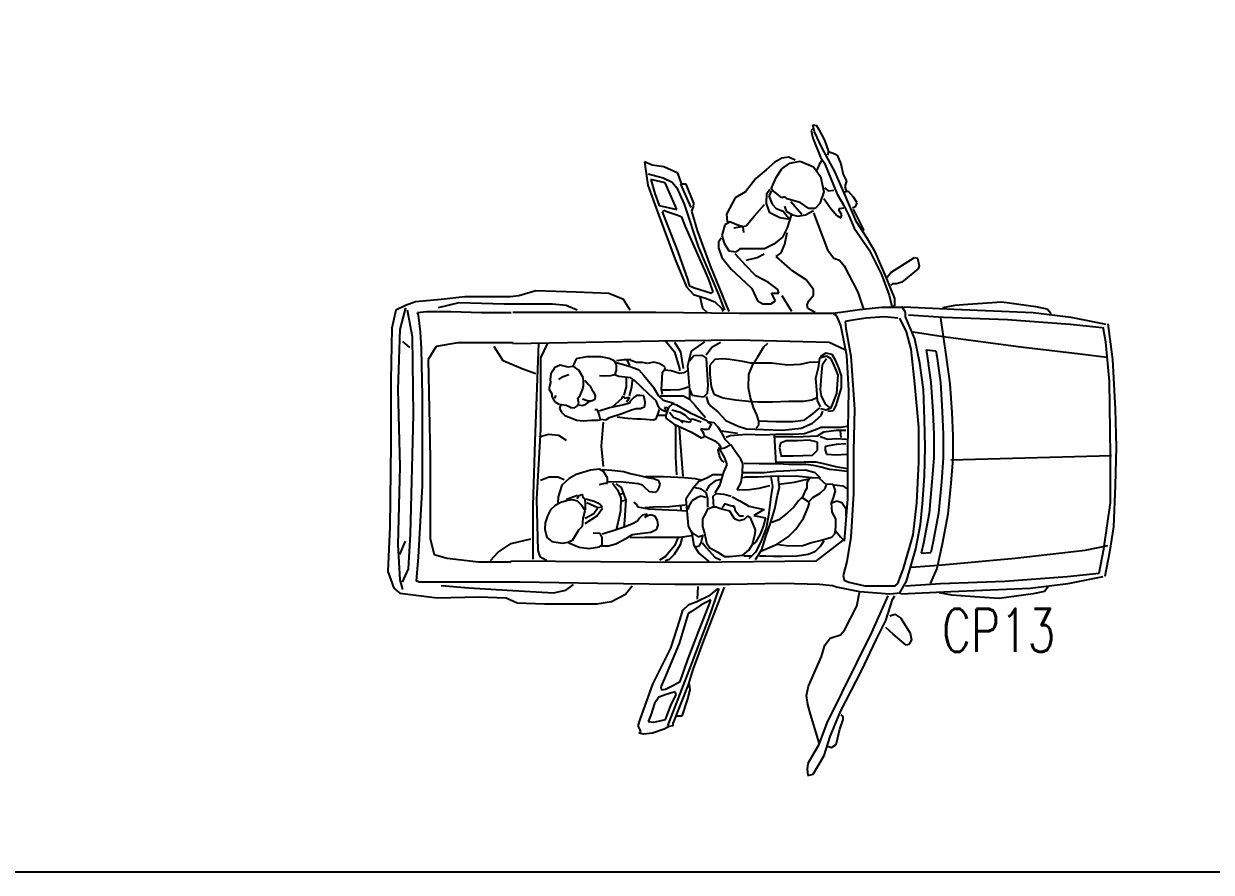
# Model space of a CAD drawing. Extents: x 2 to 154, y 3 to 64.
# Drawn here: x 19.79 to 30.13, y 2.8 to 10.19 of the extents above; entities that cross this region are included whole.
import ezdxf
from ezdxf.enums import TextEntityAlignment as Align

# ---------------------------------------------------------------- set-up
doc = ezdxf.new("R2010")
doc.units = 0
doc.header["$LTSCALE"] = 1000
doc.header["$MEASUREMENT"] = 0
doc.layers.get('0').update_dxf_attribs({"linetype": 'CONTINUOUS'})
doc.styles.add('L', font='ROMANS.SHX', dxfattribs={"height": 250})

# ---------------------------------------------------------------- blocks, each defined once
blk = doc.blocks.new('CP13')
at = {"color": 0, "linetype": 'ByBlock'}
for p, q in [((3.829, 20.64), (3.748, 20.564)), ((3.748, 20.564), (3.808, 20.291)), ((3.87, 20.516), (3.808, 20.764)), ((3.808, 20.764), (3.93, 20.739)), ((4.135, 19.94), (3.87, 20.516)), ((3.93, 20.739), (4.013, 20.59)), ((4.013, 20.59), (4.218, 20.215)), ((3.808, 20.291), (4.075, 19.616)), ((4.218, 20.215), (4.361, 19.816)), ((4.586, 19.116), (4.135, 19.94)), ((4.361, 19.816), (4.319, 19.69)), ((4.361, 19.816), (4.586, 19.74)), ((4.586, 19.74), (4.667, 19.69)), ((4.667, 19.69), (4.789, 19.391)), ((-1.84, 19.345), (-2.112, 19.458)), ((-2.112, 19.458), (-2.003, 18.631)), ((-1.437, 19.279), (-1.84, 19.345)), ((-0.943, 19.056), (-1.437, 19.279)), ((2.466, 19.448), (2.159, 19.178)), ((2.716, 19.584), (2.466, 19.448)), ((2.966, 19.618), (2.716, 19.584)), ((2.716, 19.212), (2.994, 19.414)), ((3.188, 19.517), (2.966, 19.618)), ((2.994, 19.414), (3.355, 19.483)), ((3.355, 19.483), (3.827, 19.279)), ((3.827, 19.279), (4.077, 18.939)), ((4.034, 19.366), (3.951, 19.166)), ((4.115, 19.49), (4.034, 19.366)), ((4.075, 19.616), (4.218, 19.416)), ((4.218, 19.416), (4.667, 18.317)), ((4.789, 19.391), (4.872, 19.017)), ((-1.984, 19.033), (-1.454, 18.9)), ((-1.383, 18.721), (-1.894, 18.833)), ((-1.894, 18.833), (-1.748, 18.342)), ((-1.454, 18.9), (-1.144, 18.744)), ((-0.815, 18.698), (-0.943, 19.056)), ((1.798, 18.872), (1.437, 18.397)), ((2.159, 19.178), (1.798, 18.872)), ((2.355, 18.532), (2.522, 18.907)), ((2.522, 18.907), (2.716, 19.212)), ((4.077, 18.939), (4.188, 18.397)), ((4.893, 18.392), (4.586, 19.116)), ((4.872, 19.017), (4.994, 18.792)), ((-2.003, 18.631), (-1.655, 17.694)), ((-1.035, 17.917), (-1.383, 18.721)), ((-1.144, 18.744), (-0.981, 18.542)), ((-0.981, 18.542), (-0.725, 17.963)), ((-0.652, 18.677), (-0.853, 18.677)), ((-0.853, 18.677), (-0.486, 17.851)), ((-0.377, 18.007), (-0.652, 18.677)), ((1.437, 18.397), (1.076, 18.193)), ((2.193, 18.342), (2.295, 18.491)), ((2.357, 18.441), (2.253, 18.266)), ((2.409, 18.431), (2.327, 18.532)), ((2.716, 18.193), (2.409, 18.431)), ((4.188, 18.397), (4.049, 17.991)), ((4.218, 18.542), (4.34, 18.441)), ((4.34, 18.441), (4.545, 18.466)), ((5.056, 18.418), (4.893, 18.392)), ((5.342, 17.343), (4.893, 18.392)), ((4.994, 18.792), (4.934, 18.592)), ((4.934, 18.592), (4.974, 18.441)), ((5.241, 18.218), (5.056, 18.418)), ((-1.748, 18.342), (-1.601, 17.917)), ((-0.396, 17.874), (-0.377, 18.007)), ((1.076, 18.193), (0.772, 17.616)), ((2.172, 17.993), (2.193, 18.342)), ((2.295, 17.667), (2.172, 17.993)), ((2.253, 18.266), (2.375, 17.968)), ((2.375, 17.968), (2.52, 17.816)), ((2.827, 18.227), (2.716, 18.193)), ((2.909, 18.16), (2.827, 18.227)), ((3.105, 18.092), (2.909, 18.16)), ((3.032, 18.066), (3.419, 17.616)), ((3.355, 18.023), (3.105, 18.092)), ((3.66, 17.821), (3.355, 18.023)), ((4.049, 17.991), (3.883, 17.821)), ((4.197, 18.167), (4.442, 17.816)), ((4.667, 18.317), (4.893, 17.917)), ((5.363, 18.018), (5.241, 18.218)), ((5.322, 17.892), (5.363, 18.018)), ((-1.655, 17.694), (-1.035, 16.021)), ((-1.601, 17.917), (-0.981, 17.784)), ((-1.437, 17.74), (-1.492, 17.694)), ((-1.492, 17.694), (-0.943, 16.289)), ((-1.326, 17.694), (-1.437, 17.74)), ((-0.981, 17.584), (-1.326, 17.694)), ((-0.981, 17.784), (-1.035, 17.917)), ((-0.798, 17.515), (-0.981, 17.584)), ((-0.725, 17.963), (-0.212, 16.445)), ((-0.45, 17.717), (-0.396, 17.874)), ((-0.249, 17.047), (-0.45, 17.717)), ((0.772, 17.616), (0.798, 17.345)), ((1.465, 17.21), (1.744, 17.55)), ((1.744, 17.55), (2.105, 17.956)), ((2.642, 17.492), (2.295, 17.667)), ((2.52, 17.816), (2.765, 17.717)), ((2.765, 17.717), (2.99, 17.442)), ((2.806, 17.892), (2.868, 17.717)), ((2.868, 17.717), (3.092, 17.593)), ((3.049, 17.582), (2.909, 17.141)), ((3.092, 17.593), (3.276, 17.543)), ((3.276, 17.543), (3.543, 17.593)), ((3.543, 17.593), (3.829, 17.743)), ((3.883, 17.821), (3.66, 17.821)), ((3.829, 17.667), (4.319, 16.367)), ((4.442, 17.816), (4.647, 17.568)), ((4.647, 17.568), (4.789, 17.492)), ((4.729, 17.816), (4.893, 17.841)), ((4.729, 17.743), (4.729, 17.816)), ((4.831, 17.593), (4.729, 17.743)), ((4.789, 17.492), (4.831, 17.593)), ((4.893, 17.917), (5.077, 17.568)), ((5.077, 17.568), (5.261, 17.118)), ((5.199, 17.841), (5.322, 17.892)), ((5.609, 17.042), (5.241, 17.793)), ((-0.668, 17.182), (-0.798, 17.515)), ((-0.358, 16.468), (-0.668, 17.182)), ((0.715, 17.244), (0.604, 16.87)), ((0.883, 17.345), (0.715, 17.244)), ((1.133, 17.244), (0.883, 17.345)), ((1.022, 17.141), (1.465, 17.21)), ((1.355, 17.176), (1.133, 17.244)), ((1.383, 16.971), (1.355, 17.176)), ((2.928, 17.442), (2.642, 17.492)), ((2.909, 17.141), (2.744, 16.801)), ((5.731, 16.744), (5.342, 17.343)), ((0.208, 15.798), (-0.249, 17.047)), ((0.576, 16.769), (0.493, 16.634)), ((0.604, 16.87), (0.687, 16.599)), ((2.744, 16.801), (2.437, 16.565)), ((2.827, 16.565), (2.909, 16.971)), ((5.261, 17.118), (5.793, 16.367)), ((5.997, 16.294), (5.731, 16.744)), ((0.134, 15.353), (-0.358, 16.468)), ((-0.212, 16.445), (0.482, 14.795)), ((0.493, 16.634), (0.493, 16.429)), ((0.493, 16.429), (0.604, 16.09)), ((0.687, 16.599), (0.854, 16.328)), ((0.854, 16.328), (1.104, 16.294)), ((1.244, 16.395), (1.104, 16.294)), ((1.744, 16.395), (1.244, 16.395)), ((2.105, 16.395), (1.744, 16.395)), ((2.437, 16.565), (2.105, 16.395)), ((2.688, 16.26), (2.827, 16.565)), ((4.319, 16.367), (4.545, 16.069)), ((5.793, 16.367), (6.222, 15.495)), ((6.386, 15.394), (5.997, 16.294)), ((-1.035, 16.021), (-0.633, 15.061)), ((-0.943, 16.289), (-0.597, 15.33)), ((0.604, 16.09), (0.937, 15.683)), ((1.437, 15.819), (1.076, 16.225)), ((1.456, 15.993), (1.845, 16.094)), ((1.845, 16.094), (2.09, 16.218)), ((2.522, 16.124), (2.688, 16.26)), ((3.105, 15.614), (2.522, 16.124)), ((4.545, 16.069), (4.75, 15.993)), ((4.75, 15.993), (4.914, 15.793)), ((6.549, 15.568), (7.388, 16.094)), ((7.388, 16.094), (7.491, 16.069)), ((7.491, 16.069), (7.551, 15.793)), ((0.866, 14.191), (0.208, 15.798)), ((0.937, 15.683), (1.437, 15.208)), ((1.798, 15.444), (1.437, 15.819)), ((3.577, 15.309), (3.105, 15.614)), ((4.914, 15.793), (5.384, 14.871)), ((6.222, 15.495), (6.489, 14.77)), ((6.427, 15.394), (6.549, 15.568)), ((7.512, 15.695), (6.938, 15.22)), ((7.551, 15.793), (7.512, 15.695)), ((-0.633, 15.061), (-0.396, 14.795)), ((-0.597, 15.33), (-0.541, 15.107)), ((-0.541, 15.107), (-0.396, 15.04)), ((-0.396, 15.04), (0.245, 14.838)), ((0.3, 14.882), (0.134, 15.353)), ((1.437, 15.208), (1.659, 15.004)), ((2.244, 15.208), (1.798, 15.444)), ((2.577, 14.969), (2.244, 15.208)), ((3.827, 14.969), (3.577, 15.309)), ((6.692, 14.646), (6.386, 15.394)), ((6.611, 15.169), (6.549, 15.118)), ((6.754, 15.169), (6.611, 15.169)), ((6.938, 15.22), (6.754, 15.169)), ((-8.438, 14.702), (-9.271, 14.617)), ((-6.844, 14.702), (-8.438, 14.702)), ((-6.532, 14.745), (-6.844, 14.702)), ((-5.942, 14.913), (-6.532, 14.745)), ((-4.52, 14.872), (-5.942, 14.913)), ((-3.375, 14.83), (-4.52, 14.872)), ((-2.856, 14.617), (-3.375, 14.83)), ((-0.396, 14.795), (0.025, 14.659)), ((-0.067, 14.303), (-0.157, 14.705)), ((0.025, 14.659), (0.354, 14.526)), ((0.245, 14.838), (0.3, 14.882)), ((0.482, 14.795), (0.702, 14.237)), ((1.659, 15.004), (1.855, 14.563)), ((2.494, 14.563), (2.355, 14.834)), ((2.355, 14.834), (2.605, 14.834)), ((2.605, 14.834), (2.577, 14.969)), ((3.071, 14.196), (2.723, 14.744)), ((3.66, 14.563), (3.827, 14.767)), ((3.827, 14.767), (3.827, 14.969)), ((5.384, 14.871), (5.589, 14.271)), ((6.489, 14.77), (6.591, 14.37)), ((6.692, 14.395), (6.692, 14.646)), ((-10.866, 14.236), (-11.005, 13.602)), ((-10.518, 14.406), (-10.866, 14.236)), ((-10.518, 14.321), (-10.726, 13.558)), ((-10.172, 14.532), (-10.518, 14.406)), ((-10.275, 13.306), (-10.45, 14.236)), ((-9.271, 14.617), (-10.172, 14.532)), ((-8.647, 14.491), (-9.375, 14.321)), ((-7.051, 14.449), (-8.647, 14.491)), ((-5.353, 14.449), (-7.051, 14.449)), ((-4.866, 14.406), (-5.353, 14.449)), ((-4.486, 14.236), (-4.866, 14.406)), ((-2.614, 14.236), (-2.856, 14.617)), ((0.099, 14.147), (-0.067, 14.303)), ((0.354, 14.526), (0.61, 14.303)), ((0.61, 14.303), (0.646, 14.191)), ((1.855, 14.563), (2.048, 14.462)), ((2.048, 14.462), (2.327, 14.462)), ((2.327, 14.462), (2.494, 14.563)), ((3.605, 14.427), (3.66, 14.563)), ((3.633, 14.292), (3.605, 14.427)), ((3.883, 14.157), (3.633, 14.292)), ((5.448, 14.247), (4.794, 14.162)), ((6.239, 14.33), (5.448, 14.247)), ((6.965, 14.33), (6.239, 14.33)), ((6.591, 14.37), (6.692, 14.395)), ((7.067, 14.165), (6.933, 14.369)), ((7.002, 14.359), (8.763, 14.276)), ((8.797, 14.4), (8.365, 14.317)), ((8.763, 14.276), (11.557, 14.154)), ((9.263, 14.439), (8.797, 14.4)), ((10.459, 14.522), (9.263, 14.439)), ((11.657, 14.359), (10.459, 14.522)), ((12.055, 14.276), (11.657, 14.359)), ((12.189, 14.115), (12.055, 14.276)), ((-10.102, 14.151), (-9.79, 14.194)), ((-10.068, 14.068), (-10.102, 14.151)), ((-9.999, 13.473), (-10.068, 14.068)), ((-9.79, 14.194), (-8.923, 14.194)), ((-8.923, 14.194), (-7.848, 14.151)), ((-7.848, 14.151), (-6.808, 14.151)), ((-5.227, 14.162), (-6.743, 14.162)), ((-1.715, 14.162), (-5.227, 14.162)), ((1.212, 14.121), (-1.715, 14.162)), ((4.483, 14.121), (1.212, 14.121)), ((4.794, 14.162), (4.483, 14.121)), ((4.656, 14.036), (4.519, 14.121)), ((4.794, 13.701), (4.656, 14.036)), ((5.138, 13.88), (4.938, 13.841)), ((4.938, 13.841), (4.97, 13.597)), ((5.67, 13.962), (5.138, 13.88)), ((6.333, 14.004), (5.67, 13.962)), ((6.8, 13.962), (6.333, 14.004)), ((7.099, 13.476), (6.865, 13.962)), ((7.067, 14.004), (7.067, 14.165)), ((7.397, 13.232), (7.067, 14.004)), ((7.169, 14.074), (8.399, 13.994)), ((8.296, 13.962), (8.396, 13.313)), ((8.399, 13.994), (10.66, 13.911)), ((10.66, 13.911), (12.854, 13.75)), ((11.557, 14.154), (12.886, 13.994)), ((12.886, 13.994), (14.118, 13.75)), ((-11.005, 13.602), (-11.038, 11.781)), ((-10.726, 13.558), (-10.796, 11.442)), ((-9.963, 12.881), (-9.999, 13.473)), ((5, 12.649), (4.794, 13.701)), ((4.97, 13.597), (5.138, 12.622)), ((7.266, 12.865), (7.099, 13.476)), ((7.332, 13.476), (8.396, 13.313)), ((12.854, 13.75), (13.984, 13.629)), ((14.115, 13.108), (14.015, 13.636)), ((14.181, 13.758), (14.348, 12.5)), ((-10.623, 13.136), (-10.38, 12.925)), ((-10.241, 10.553), (-10.275, 13.306)), ((-9.444, 12.966), (-9.721, 12.5)), ((-8.681, 13.092), (-9.444, 12.966)), ((-6.739, 13.092), (-8.681, 13.092)), ((-7.329, 12.84), (-7.399, 12.966)), ((-6.743, 13.069), (-1.612, 13.154)), ((-5.842, 13.081), (-5.968, 9.63)), ((-5.543, 13.051), (-5.769, 12.562)), ((-1.612, 13.154), (1.142, 13.196)), ((-1.371, 13.154), (-1.061, 12.776)), ((-1.061, 13.111), (-0.854, 12.776)), ((-0.002, 13.124), (-0.476, 12.792)), ((0.56, 13.102), (0.251, 12.925)), ((1.142, 13.196), (4.38, 13.111)), ((2.084, 12.948), (2.229, 13.081)), ((4.38, 13.111), (4.931, 12.858)), ((7.565, 12.378), (7.397, 13.232)), ((8.396, 13.313), (8.495, 12.583)), ((8.396, 13.313), (11.122, 12.948)), ((14.248, 11.729), (14.115, 13.108)), ((-9.929, 11.23), (-9.963, 12.881)), ((-7.087, 12.459), (-7.329, 12.84)), ((-5.769, 12.562), (-5.769, 10.057)), ((-4.159, 12.596), (-4.517, 12.525)), ((-3.832, 12.596), (-4.159, 12.596)), ((-3.654, 12.596), (-3.832, 12.596)), ((-3.357, 12.544), (-3.654, 12.596)), ((-3.18, 12.452), (-3.357, 12.544)), ((-1.061, 12.776), (-0.888, 12.186)), ((-0.854, 12.776), (-0.751, 12.186)), ((-0.476, 12.792), (-0.602, 12.282)), ((-0.529, 12.459), (-0.439, 12.571)), ((-0.439, 12.571), (-0.384, 12.638)), ((-0.384, 12.638), (-0.095, 12.658)), ((-0.095, 12.658), (0.052, 12.548)), ((0.251, 12.925), (0.052, 12.658)), ((0.052, 12.548), (0.069, 12.326)), ((1.703, 12.349), (1.866, 12.592)), ((1.866, 12.592), (2.084, 12.948)), ((4.045, 12.548), (3.991, 12.215)), ((4.299, 12.615), (4.045, 12.548)), ((4.263, 12.725), (4.064, 12.592)), ((4.481, 12.681), (4.263, 12.725)), ((4.446, 12.525), (4.299, 12.615)), ((4.609, 12.482), (4.481, 12.681)), ((5.07, 11.43), (5, 12.649)), ((5.138, 12.622), (5.271, 10.755)), ((7.397, 11.648), (7.266, 12.865)), ((7.799, 12.848), (7.83, 12.624)), ((7.799, 12.848), (8.138, 12.805)), ((7.83, 12.624), (7.963, 11.69)), ((8.138, 12.805), (8.163, 12.624)), ((8.163, 12.624), (8.296, 11.69)), ((8.495, 12.583), (8.629, 11.648)), ((11.122, 12.948), (13.216, 12.704)), ((13.216, 12.704), (14.149, 12.583)), ((-9.721, 12.5), (-9.651, 9.029)), ((-6.393, 12.163), (-7.087, 12.459)), ((-5.942, 11.993), (-6.393, 12.163)), ((-5.319, 12.144), (-5.408, 11.997)), ((-5.289, 12.215), (-5.319, 12.144)), ((-5.081, 12.307), (-5.289, 12.215)), ((-4.799, 12.234), (-5.081, 12.307)), ((-4.62, 12.252), (-4.799, 12.234)), ((-4.605, 12.344), (-4.635, 12.27)), ((-4.547, 12.215), (-4.62, 12.252)), ((-4.517, 12.525), (-4.605, 12.344)), ((-4.426, 12.126), (-4.547, 12.215)), ((-4.278, 11.871), (-4.426, 12.126)), ((-3.105, 12.326), (-3.18, 12.452)), ((-3.15, 11.979), (-3.105, 12.126)), ((-2.838, 12.489), (-3.105, 12.452)), ((-3.105, 12.397), (-2.659, 12.27)), ((-3.105, 12.126), (-3.105, 12.326)), ((-2.599, 12.489), (-2.838, 12.489)), ((-2.629, 12.289), (-2.719, 12.47)), ((-2.659, 12.27), (-2.45, 12.197)), ((-2.392, 12.397), (-2.599, 12.47)), ((-2.45, 12.197), (-2.317, 12.144)), ((-2.183, 12.397), (-2.392, 12.397)), ((-2.317, 12.144), (-2.138, 11.944)), ((-2.005, 12.36), (-2.183, 12.397)), ((-1.783, 12.415), (-2.005, 12.36)), ((-1.604, 12.36), (-1.783, 12.415)), ((-1.441, 12.27), (-1.604, 12.36)), ((-1.486, 12.052), (-1.396, 12.163)), ((-1.381, 12.215), (-1.441, 12.27)), ((-1.174, 12.107), (-1.411, 12.126)), ((-1.396, 12.163), (-1.381, 12.215)), ((-0.888, 12.186), (-0.888, 12.103)), ((-0.602, 12.282), (-0.529, 11.439)), ((0.069, 12.326), (0.107, 11.616)), ((0.36, 12.505), (0.178, 12.305)), ((0.178, 12.305), (0.178, 11.972)), ((0.633, 12.525), (0.36, 12.505)), ((0.887, 12.505), (0.633, 12.525)), ((1.34, 12.438), (0.887, 12.505)), ((1.631, 12.371), (1.34, 12.438)), ((1.558, 11.972), (1.703, 12.349)), ((2.013, 12.371), (1.631, 12.371)), ((2.357, 12.371), (2.013, 12.371)), ((2.919, 12.305), (2.357, 12.371)), ((3.355, 12.326), (2.919, 12.305)), ((3.682, 12.392), (3.355, 12.326)), ((3.991, 12.415), (3.682, 12.392)), ((3.991, 12.215), (3.901, 11.839)), ((4.136, 12.305), (4.1, 11.928)), ((4.282, 12.525), (4.136, 12.305)), ((4.609, 12.192), (4.446, 12.525)), ((4.716, 12.215), (4.609, 12.482)), ((4.7, 11.949), (4.609, 12.192)), ((4.809, 11.928), (4.716, 12.215)), ((7.698, 11.444), (7.565, 12.378)), ((14.348, 12.5), (14.448, 10.755)), ((-11.038, 11.781), (-11.038, 9.536)), ((-5.408, 11.997), (-5.438, 11.798)), ((-5.438, 11.798), (-5.423, 11.69)), ((-5.126, 11.798), (-4.977, 11.908)), ((-4.977, 11.908), (-4.783, 11.979)), ((-4.265, 11.726), (-4.278, 11.871)), ((-4.265, 11.563), (-4.265, 11.726)), ((-4.219, 11.781), (-4.101, 11.635)), ((-3.699, 11.944), (-3.52, 11.926)), ((-3.52, 11.926), (-3.298, 11.944)), ((-3.298, 11.944), (-3.15, 11.979)), ((-3.016, 11.908), (-3.165, 11.963)), ((-2.599, 11.853), (-3.016, 11.908)), ((-2.762, 11.853), (-2.762, 11.545)), ((-2.465, 11.763), (-2.599, 11.853)), ((-2.556, 11.527), (-2.541, 11.781)), ((-2.259, 11.563), (-2.465, 11.763)), ((-2.138, 11.944), (-1.811, 11.545)), ((-1.514, 11.453), (-1.499, 11.834)), ((-1.499, 11.834), (-1.486, 12.052)), ((-0.875, 12.016), (-1.174, 12.107)), ((-0.726, 12.034), (-0.875, 12.016)), ((-0.623, 12.107), (-0.726, 12.034)), ((0.178, 11.972), (0.233, 11.55)), ((1.539, 11.506), (1.558, 11.972)), ((3.901, 11.839), (3.936, 11.439)), ((4.1, 11.928), (4.064, 11.439)), ((4.645, 11.306), (4.7, 11.949)), ((4.809, 11.506), (4.809, 11.928)), ((14.28, 9.13), (14.248, 11.729)), ((-10.796, 11.442), (-10.726, 8.733)), ((-5.423, 11.69), (-5.483, 11.471)), ((-5.483, 11.471), (-5.378, 11.29)), ((-5.378, 11.29), (-5.378, 11.201)), ((-4.368, 11.272), (-4.293, 11.435)), ((-4.293, 11.435), (-4.265, 11.563)), ((-4.101, 11.635), (-4.026, 11.563)), ((-4.026, 11.563), (-3.966, 11.453)), ((-3.966, 11.453), (-3.907, 11.364)), ((-3.907, 11.364), (-3.847, 11.219)), ((-2.762, 11.545), (-2.838, 11.253)), ((-2.644, 11.219), (-2.556, 11.527)), ((-1.946, 11.272), (-2.259, 11.563)), ((-1.811, 11.545), (-1.619, 11.219)), ((-1.486, 11.272), (-1.514, 11.453)), ((-1.499, 11.435), (-1.202, 11.435)), ((-1.202, 11.435), (-0.89, 11.453)), ((-0.89, 11.453), (-0.713, 11.49)), ((-0.713, 11.49), (-0.578, 11.545)), ((-0.529, 11.439), (-0.529, 11.106)), ((-0.422, 11.24), (-0.512, 11.439)), ((0.088, 11.306), (-0.04, 11.173)), ((0.107, 11.616), (0.088, 11.306)), ((0.233, 11.55), (0.323, 11.283)), ((0.323, 11.283), (0.65, 11.152)), ((1.613, 11.152), (1.539, 11.506)), ((3.936, 11.439), (3.955, 11.063)), ((4.064, 11.439), (4.1, 11.219)), ((4.446, 10.797), (4.645, 11.306)), ((4.716, 11.196), (4.809, 11.506)), ((5.034, 9.369), (5.07, 11.43)), ((7.531, 10.105), (7.397, 11.648)), ((7.73, 10.39), (7.698, 11.444)), ((7.963, 11.69), (8.029, 10.675)), ((8.296, 11.69), (8.362, 10.675)), ((8.629, 11.648), (8.695, 10.634)), ((-9.929, 8.055), (-9.929, 11.23)), ((-5.378, 11.201), (-5.319, 11.09)), ((-5.319, 11.09), (-5.244, 11.001)), ((-5.244, 11.235), (-5.274, 11.127)), ((-5.244, 11.001), (-5.126, 10.927)), ((-5.111, 10.927), (-4.874, 10.891)), ((-5.066, 10.891), (-5.111, 10.783)), ((-4.874, 10.891), (-4.768, 10.854)), ((-4.577, 10.801), (-4.471, 10.872)), ((-4.471, 10.872), (-4.426, 10.964)), ((-4.456, 11.145), (-4.383, 11.235)), ((-4.426, 10.964), (-4.456, 11.145)), ((-4.308, 10.872), (-4.413, 10.891)), ((-4.383, 11.235), (-4.368, 11.272)), ((-4.204, 10.909), (-4.308, 10.872)), ((-4.129, 11.054), (-4.293, 11.109)), ((-4.174, 10.927), (-4.204, 10.909)), ((-4.086, 11.019), (-4.174, 10.927)), ((-4.026, 11.035), (-4.129, 11.054)), ((-3.953, 11.054), (-4.086, 11.019)), ((-3.862, 11.09), (-3.953, 11.054)), ((-3.847, 11.219), (-3.862, 11.09)), ((-2.838, 10.909), (-3.341, 10.801)), ((-3.238, 10.838), (-2.896, 11.145)), ((-2.896, 11.145), (-2.868, 11.219)), ((-2.868, 11.219), (-2.808, 11.145)), ((-2.644, 10.964), (-2.838, 10.909)), ((-2.808, 11.145), (-2.704, 11.164)), ((-2.644, 11.164), (-2.747, 11.001)), ((-2.704, 11.164), (-2.644, 11.164)), ((-2.614, 11.035), (-2.644, 10.964)), ((-2.495, 11.164), (-2.614, 11.035)), ((-2.392, 11.235), (-2.495, 11.164)), ((-2.272, 11.235), (-2.392, 11.235)), ((-2.138, 11.219), (-2.272, 11.235)), ((-2.095, 11.001), (-2.138, 11.219)), ((-2.108, 10.854), (-2.095, 11.001)), ((-1.708, 11.054), (-1.946, 11.272)), ((-1.663, 10.927), (-1.708, 11.054)), ((-1.604, 10.801), (-1.663, 10.927)), ((-1.619, 11.219), (-1.456, 11.072)), ((-1.559, 11.219), (-1.144, 11.219)), ((-1.456, 11.072), (-1.247, 11.019)), ((-1.129, 10.946), (-1.277, 10.819)), ((-1.247, 11.019), (-1.084, 10.964)), ((-1.144, 11.219), (-0.741, 11.219)), ((-0.98, 10.891), (-1.129, 10.946)), ((-0.474, 10.601), (-0.98, 10.891)), ((-0.741, 11.219), (-0.535, 11.109)), ((-0.529, 11.106), (-0.33, 10.886)), ((-0.221, 11.196), (-0.422, 11.24)), ((-0.33, 10.886), (0.033, 10.464)), ((-0.04, 11.173), (-0.221, 11.196)), ((0.052, 11.196), (0.123, 10.973)), ((0.123, 10.973), (0.214, 10.863)), ((0.214, 10.863), (0.469, 10.663)), ((0.65, 11.152), (1.086, 11.086)), ((1.086, 11.086), (1.539, 11.04)), ((1.539, 11.04), (1.866, 11.019)), ((1.722, 10.819), (1.613, 11.152)), ((1.866, 11.019), (2.393, 11.019)), ((2.393, 11.019), (2.957, 11.04)), ((2.957, 11.04), (3.483, 11.04)), ((3.483, 11.04), (3.773, 11.086)), ((3.773, 11.086), (3.919, 11.152)), ((3.955, 11.063), (4.064, 10.84)), ((4.1, 11.219), (4.245, 10.93)), ((4.245, 10.93), (4.391, 10.819)), ((4.536, 10.707), (4.626, 10.886)), ((4.626, 10.886), (4.716, 11.196)), ((-10.345, 6.361), (-10.241, 10.553)), ((-5.111, 10.783), (-5.037, 10.654)), ((-5.037, 10.654), (-4.917, 10.528)), ((-4.917, 10.528), (-4.768, 10.473)), ((-4.768, 10.854), (-4.71, 10.819)), ((-4.768, 10.473), (-4.501, 10.365)), ((-4.71, 10.819), (-4.577, 10.801)), ((-3.774, 10.728), (-3.862, 10.728)), ((-3.714, 10.565), (-3.774, 10.728)), ((-3.341, 10.801), (-3.714, 10.691)), ((-3.669, 10.383), (-3.714, 10.565)), ((-3.477, 10.383), (-3.341, 10.457)), ((-3.341, 10.457), (-2.911, 10.601)), ((-3.075, 10.491), (-2.719, 10.438)), ((-2.911, 10.601), (-2.569, 10.728)), ((-2.569, 10.728), (-2.407, 10.783)), ((-2.407, 10.783), (-2.259, 10.783)), ((-2.259, 10.783), (-2.108, 10.854)), ((-1.708, 10.42), (-1.634, 10.601)), ((-1.634, 10.601), (-1.589, 10.746)), ((-1.634, 10.546), (-1.396, 10.546)), ((-1.471, 10.709), (-1.604, 10.801)), ((-1.335, 10.654), (-1.471, 10.709)), ((-1.335, 10.801), (-1.411, 10.819)), ((-1.411, 10.819), (-1.396, 10.764)), ((-1.396, 10.764), (-1.322, 10.691)), ((-1.322, 10.673), (-1.366, 10.546)), ((-1.366, 10.546), (-1.366, 10.438)), ((-1.277, 10.783), (-1.335, 10.801)), ((-1.322, 10.691), (-1.335, 10.654)), ((-1.277, 10.819), (-1.322, 10.673)), ((-1.099, 10.457), (-1.232, 10.638)), ((-1.159, 10.728), (-0.862, 10.654)), ((-0.875, 10.365), (-1.099, 10.457)), ((-0.862, 10.654), (-0.683, 10.546)), ((-0.683, 10.546), (-0.55, 10.42)), ((0.105, 10.328), (-0.474, 10.601)), ((0.469, 10.663), (0.742, 10.353)), ((1.831, 10.553), (1.722, 10.819)), ((1.904, 10.33), (1.831, 10.553)), ((3.792, 10.597), (3.483, 10.353)), ((4.045, 10.797), (3.792, 10.597)), ((3.792, 10.264), (4.1, 10.53)), ((4.081, 10.774), (4.263, 10.73)), ((4.1, 10.53), (4.154, 10.686)), ((4.263, 10.73), (4.446, 10.797)), ((4.337, 10.686), (4.536, 10.707)), ((5.271, 10.755), (5.237, 9.293)), ((8.029, 10.675), (8.063, 9.862)), ((8.362, 10.675), (8.396, 9.862)), ((8.695, 10.634), (8.729, 9.821)), ((14.448, 10.755), (14.48, 9.414)), ((-5.769, 10.057), (-5.917, 7.585)), ((-4.501, 10.365), (-4.278, 10.347)), ((-4.278, 10.347), (-3.981, 10.365)), ((-3.981, 10.365), (-3.759, 10.365)), ((-3.759, 10.365), (-3.669, 10.383)), ((-3.669, 10.402), (-3.477, 10.383)), ((-3.575, 10.294), (-3.642, 9.453)), ((-2.719, 10.438), (-2.377, 10.42)), ((-2.377, 10.42), (-2.228, 10.42)), ((-2.228, 10.42), (-2.08, 10.402)), ((-2.08, 10.402), (-1.811, 10.383)), ((-1.811, 10.383), (-1.708, 10.42)), ((-1.366, 10.438), (-1.099, 10.239)), ((-1.099, 10.239), (-0.459, 9.947)), ((-1.025, 10.211), (-1.025, 9.075)), ((-0.854, 9.58), (-0.888, 10.126)), ((-0.771, 10.273), (-0.875, 10.365)), ((-0.638, 10.31), (-0.817, 10.347)), ((-0.817, 10.347), (-0.771, 10.273)), ((-0.519, 10.291), (-0.638, 10.31)), ((-0.55, 10.42), (-0.386, 10.402)), ((-0.489, 10.365), (-0.519, 10.291)), ((-0.386, 10.402), (-0.117, 10.31)), ((-0.01, 10.043), (-0.138, 10.062)), ((-0.138, 10.062), (-0.042, 9.908)), ((0.131, 10.043), (-0.01, 10.043)), ((0.338, 10.275), (0.101, 10.314)), ((0.101, 10.314), (0.227, 10.236)), ((0.227, 10.236), (0.131, 10.043)), ((0.479, 10.122), (0.338, 10.275)), ((0.605, 9.929), (0.479, 10.122)), ((0.742, 10.353), (1.176, 10.154)), ((1.176, 10.154), (1.468, 10.064)), ((1.468, 10.064), (2.067, 10.043)), ((1.812, 10.087), (1.904, 10.197)), ((1.904, 10.197), (1.904, 10.33)), ((2.502, 10.31), (1.921, 10.33)), ((2.067, 10.043), (2.739, 10.021)), ((3.102, 10.31), (2.502, 10.31)), ((2.739, 10.021), (3.391, 10.087)), ((3.483, 10.353), (3.102, 10.31)), ((3.391, 10.087), (3.792, 10.264)), ((4.1, 10.11), (3.882, 10.021)), ((4.391, 10.11), (4.1, 10.11)), ((4.79, 10.11), (4.391, 10.11)), ((5.062, 10.154), (4.79, 10.11)), ((7.531, 8.886), (7.531, 10.105)), ((7.764, 9.414), (7.73, 10.39)), ((-5.968, 9.63), (-6.043, 7.371)), ((-5.818, 9.784), (-5.492, 9.876)), ((-5.492, 9.876), (-5.143, 9.844)), ((-5.143, 9.844), (-4.868, 9.662)), ((-0.459, 9.947), (-0.117, 9.747)), ((-0.117, 9.747), (-0.014, 9.784)), ((-0.042, 9.908), (-0.027, 9.832)), ((-0.027, 9.832), (0.084, 9.773)), ((0.084, 9.773), (0.353, 9.639)), ((0.353, 9.639), (0.496, 9.522)), ((0.595, 9.998), (1.159, 9.91)), ((0.733, 9.676), (0.605, 9.929)), ((0.891, 9.522), (0.733, 9.676)), ((0.904, 9.821), (0.759, 9.754)), ((1.195, 9.844), (0.904, 9.821)), ((1.485, 9.864), (1.195, 9.844)), ((2.067, 9.844), (1.485, 9.864)), ((2.502, 9.864), (2.067, 9.844)), ((2.447, 9.844), (2.502, 8.845)), ((2.466, 9.777), (3.464, 9.798)), ((3.12, 9.864), (2.502, 9.864)), ((2.865, 9.644), (2.665, 9.554)), ((3.265, 9.644), (2.865, 9.644)), ((3.519, 9.887), (3.12, 9.864)), ((3.682, 9.665), (3.265, 9.644)), ((3.464, 9.798), (3.974, 9.821)), ((3.647, 9.931), (3.519, 9.887)), ((3.882, 10.021), (3.647, 9.931)), ((3.974, 9.6), (3.682, 9.665)), ((3.974, 9.821), (4.19, 9.954)), ((4.337, 9.688), (4.064, 9.777)), ((4.19, 9.954), (4.626, 10.021)), ((4.645, 9.711), (4.337, 9.688)), ((4.626, 10.021), (4.972, 10.021)), ((4.989, 9.688), (4.645, 9.711)), ((4.771, 9.977), (4.79, 9.754)), ((8.063, 9.862), (8.063, 9.049)), ((8.396, 9.862), (8.396, 9.049)), ((8.729, 9.821), (8.729, 9.008)), ((-11.038, 9.536), (-11.074, 6.616)), ((-3.642, 9.453), (-3.575, 8.739)), ((-0.751, 8.402), (-0.854, 9.58)), ((0.479, 9.311), (0.526, 9.408)), ((0.526, 9.118), (0.479, 9.311)), ((0.496, 9.522), (0.575, 9.408)), ((0.701, 9.387), (0.526, 9.348)), ((0.526, 9.348), (0.701, 9.04)), ((0.923, 9.504), (0.701, 9.387)), ((1.08, 9.251), (0.923, 9.504)), ((1.268, 9.001), (1.08, 9.251)), ((2.665, 9.554), (2.63, 9.401)), ((2.63, 9.401), (2.684, 9.155)), ((3.792, 9.134), (3.974, 9.311)), ((3.974, 9.311), (3.974, 9.6)), ((4.372, 9.467), (4.245, 9.444)), ((4.245, 9.444), (4.245, 9.311)), ((4.245, 9.311), (4.282, 9.178)), ((4.626, 9.511), (4.372, 9.467)), ((4.972, 9.534), (4.626, 9.511)), ((5.034, 7.603), (5.034, 9.369)), ((5.237, 9.293), (5.237, 7.791)), ((7.73, 8.4), (7.764, 9.414)), ((14.48, 9.414), (14.448, 8.076)), ((-9.651, 9.029), (-9.651, 6.191)), ((-1.025, 9.075), (-0.991, 8.443)), ((0.59, 8.962), (0.526, 9.118)), ((0.684, 8.886), (0.59, 8.962)), ((0.78, 8.808), (0.669, 8.537)), ((0.701, 9.04), (0.78, 8.808)), ((1.347, 8.847), (1.268, 9.001)), ((1.332, 8.519), (1.347, 8.847)), ((1.917, 8.829), (1.396, 8.847)), ((2.297, 8.829), (1.917, 8.829)), ((2.581, 8.829), (2.297, 8.829)), ((2.485, 8.905), (3.086, 8.886)), ((2.961, 8.808), (2.581, 8.829)), ((2.665, 9.111), (3.12, 9.111)), ((3.227, 8.808), (2.961, 8.808)), ((3.086, 8.886), (3.496, 8.905)), ((3.12, 9.111), (3.792, 9.134)), ((3.56, 8.808), (3.227, 8.808)), ((3.496, 8.905), (3.908, 8.905)), ((3.829, 8.769), (3.56, 8.808)), ((3.908, 8.905), (4.177, 8.847)), ((4.177, 8.847), (4.604, 8.733)), ((4.282, 9.178), (4.626, 9.155)), ((4.626, 9.155), (4.989, 9.178)), ((7.465, 7.465), (7.531, 8.886)), ((8.063, 9.049), (7.995, 8.198)), ((8.396, 9.049), (8.328, 8.198)), ((8.661, 8.969), (14.314, 9.13)), ((8.729, 9.008), (8.661, 8.156)), ((14.28, 7.465), (14.28, 9.13)), ((-10.726, 8.733), (-10.796, 5.98)), ((-5.769, 8.257), (-5.468, 8.379)), ((-5.468, 8.379), (-5.167, 8.379)), ((-5.167, 8.379), (-4.943, 8.287)), ((-4.522, 8.459), (-4.761, 8.322)), ((-4.285, 8.526), (-4.522, 8.459)), ((-4.02, 8.611), (-4.285, 8.526)), ((-3.699, 8.645), (-4.02, 8.611)), ((-3.56, 8.56), (-3.699, 8.645)), ((-3.601, 8.629), (-3.266, 8.611)), ((-3.419, 8.34), (-3.56, 8.56)), ((-3.266, 8.611), (-2.847, 8.56)), ((-2.847, 8.56), (-2.623, 8.492)), ((-2.623, 8.492), (-2.245, 8.407)), ((-2.245, 8.407), (-2.009, 8.356)), ((-2.078, 8.39), (-1.422, 8.39)), ((-2.009, 8.356), (-1.8, 8.322)), ((-1.422, 8.39), (-0.709, 8.356)), ((-0.709, 8.356), (-0.333, 8.322)), ((0.289, 8.441), (0.101, 8.345)), ((0.605, 8.441), (0.289, 8.441)), ((0.669, 8.537), (0.526, 8.076)), ((1.285, 8.172), (1.332, 8.519)), ((1.443, 8.365), (1.285, 8.326)), ((1.522, 8.519), (1.347, 8.519)), ((1.885, 8.365), (1.443, 8.365)), ((2.09, 8.519), (1.522, 8.519)), ((2.312, 8.384), (1.885, 8.365)), ((2.517, 8.558), (2.09, 8.519)), ((2.771, 8.404), (2.312, 8.384)), ((2.327, 8.384), (2.391, 8.037)), ((2.771, 8.576), (2.517, 8.558)), ((2.596, 8.269), (2.596, 8.404)), ((3.227, 8.597), (2.771, 8.576)), ((3.323, 8.384), (2.771, 8.404)), ((3.545, 8.615), (3.227, 8.597)), ((3.782, 8.345), (3.323, 8.384)), ((3.891, 8.519), (3.545, 8.615)), ((4.098, 8.712), (3.829, 8.769)), ((4.081, 8.326), (3.891, 8.519)), ((4.397, 8.634), (4.098, 8.712)), ((4.634, 8.615), (4.397, 8.634)), ((4.604, 8.733), (5.03, 8.673)), ((5.014, 8.558), (4.634, 8.615)), ((7.664, 7.426), (7.73, 8.4)), ((-10.068, 5.557), (-9.929, 8.055)), ((-5.026, 8.083), (-5.152, 7.674)), ((-4.761, 8.322), (-5.026, 8.083)), ((-3.699, 8.101), (-3.516, 8.152)), ((-3.516, 8.152), (-3.419, 8.152)), ((-3.419, 8.152), (-3.419, 8.34)), ((-2.973, 8.202), (-3.419, 8.186)), ((-3.238, 8.152), (-3.071, 7.913)), ((-2.93, 7.998), (-3.112, 8.133)), ((-2.343, 8.133), (-2.973, 8.202)), ((-2.762, 7.571), (-2.93, 7.998)), ((-2.191, 8.083), (-2.343, 8.133)), ((-2.106, 7.998), (-2.191, 8.083)), ((-1.939, 7.844), (-2.106, 7.998)), ((-1.8, 8.322), (-1.632, 8.253)), ((-1.617, 7.998), (-1.674, 7.879)), ((-1.632, 8.253), (-1.576, 8.117)), ((-1.576, 8.117), (-1.617, 7.998)), ((-0.405, 7.98), (-0.659, 7.594)), ((-0.2, 8.211), (-0.405, 7.98)), ((-0.343, 7.998), (-0.153, 7.959)), ((-0.333, 8.322), (-0.095, 8.253)), ((0.101, 8.345), (-0.2, 8.211)), ((-0.153, 7.959), (0.037, 7.826)), ((0.163, 8.076), (0.052, 7.883)), ((0.368, 8.23), (0.163, 8.076)), ((0.526, 8.076), (0.353, 7.805)), ((0.575, 8.287), (0.368, 8.23)), ((1.142, 7.922), (1.285, 8.172)), ((1.902, 7.959), (1.584, 7.922)), ((2.28, 8.055), (1.902, 7.959)), ((2.391, 8.037), (2.327, 7.67)), ((2.566, 7.729), (2.628, 7.998)), ((2.628, 7.998), (2.596, 8.269)), ((2.596, 8.115), (3.165, 8.191)), ((3.165, 8.191), (3.654, 8.308)), ((3.592, 7.98), (3.528, 7.862)), ((3.686, 8.326), (3.592, 8.172)), ((3.592, 8.172), (3.592, 7.98)), ((3.844, 8.345), (3.686, 8.326)), ((4.034, 8.326), (3.844, 8.345)), ((4.177, 8.191), (4.034, 8.326)), ((4.066, 7.805), (4.239, 7.959)), ((4.288, 8.094), (4.177, 8.191)), ((4.239, 7.959), (4.288, 8.094)), ((4.303, 8.133), (4.508, 8.115)), ((4.508, 8.115), (4.587, 7.883)), ((4.555, 8.094), (4.856, 8.055)), ((4.856, 8.055), (5.03, 7.941)), ((7.995, 8.198), (7.896, 7.1)), ((8.328, 8.198), (8.228, 7.1)), ((8.661, 8.156), (8.561, 7.059)), ((14.448, 8.076), (14.38, 6.614)), ((-5.917, 7.585), (-5.868, 5.785)), ((-5.152, 7.674), (-5.165, 7.452)), ((-4.859, 7.536), (-5.054, 7.47)), ((-4.648, 7.571), (-4.9, 7.536)), ((-4.859, 7.589), (-4.468, 7.725)), ((-4.468, 7.52), (-4.648, 7.571)), ((-4.439, 7.69), (-4.494, 7.605)), ((-4.342, 7.385), (-4.468, 7.52)), ((-4.298, 7.759), (-4.439, 7.69)), ((-4.272, 7.709), (-4.298, 7.759)), ((-4.298, 7.674), (-4.272, 7.709)), ((-4.201, 7.589), (-4.298, 7.674)), ((-4.188, 7.435), (-4.201, 7.589)), ((-3.881, 7.504), (-4.174, 7.589)), ((-3.071, 7.913), (-2.945, 7.64)), ((-2.875, 7.794), (-2.986, 7.743)), ((-2.945, 7.64), (-2.958, 7.178)), ((-2.93, 7.52), (-2.777, 7.571)), ((-2.806, 6.839), (-2.762, 7.571)), ((-1.73, 7.828), (-1.939, 7.844)), ((-1.674, 7.879), (-1.73, 7.828)), ((-0.659, 7.594), (-0.58, 6.648)), ((-0.454, 7.534), (-0.563, 7.323)), ((-0.279, 7.631), (-0.454, 7.534)), ((-0.138, 7.69), (-0.279, 7.631)), ((0.052, 7.651), (-0.138, 7.69)), ((0.037, 7.826), (0.101, 7.612)), ((0.101, 7.612), (0.101, 7.305)), ((0.306, 7.69), (0.4, 7.787)), ((0.321, 7.323), (0.306, 7.69)), ((0.4, 7.787), (0.684, 7.766)), ((0.684, 7.766), (0.938, 7.69)), ((0.97, 7.67), (1.238, 7.534)), ((1.221, 7.901), (1.142, 7.922)), ((1.584, 7.922), (1.221, 7.901)), ((1.238, 7.534), (1.554, 7.341)), ((2.327, 7.67), (2.248, 7.015)), ((2.47, 7.245), (2.566, 7.729)), ((3.306, 7.534), (3.133, 7.305)), ((3.417, 7.651), (3.306, 7.534)), ((3.686, 7.477), (3.417, 7.651)), ((3.528, 7.862), (3.434, 7.631)), ((3.671, 7.497), (3.812, 7.651)), ((3.812, 7.651), (4.066, 7.805)), ((4.525, 7.631), (4.446, 7.458)), ((4.476, 7.458), (4.651, 7.534)), ((4.587, 7.883), (4.525, 7.631)), ((4.651, 7.534), (4.824, 7.477)), ((4.918, 6.109), (5.034, 7.603)), ((5.237, 7.791), (5.138, 6.248)), ((-6.043, 7.371), (-6.043, 5.479)), ((-5.417, 7.213), (-5.528, 7.008)), ((-5.263, 7.367), (-5.417, 7.213)), ((-5.054, 7.47), (-5.263, 7.367)), ((-4.201, 7.178), (-4.342, 7.385)), ((-4.272, 6.907), (-4.201, 7.178)), ((-4.188, 7.213), (-4.188, 7.435)), ((-4.146, 7.47), (-3.881, 7.35)), ((-3.768, 7.266), (-3.894, 7.077)), ((-3.686, 7.417), (-3.881, 7.504)), ((-3.881, 7.35), (-3.755, 7.298)), ((-3.588, 7.266), (-3.783, 7.008)), ((-3.755, 7.298), (-3.588, 7.316)), ((-3.588, 7.316), (-3.686, 7.417)), ((-2.958, 7.178), (-3.099, 6.549)), ((-2.497, 7.486), (-2.4, 7.401)), ((-2.4, 7.401), (-2.358, 7.316)), ((-2.358, 7.316), (-1.98, 7.247)), ((-2.106, 7.298), (-1.8, 7.316)), ((-1.98, 7.247), (-1.268, 7.213)), ((-1.8, 7.316), (-1.241, 7.332)), ((-1.268, 7.213), (-0.961, 7.197)), ((-1.241, 7.332), (-0.681, 7.385)), ((-0.961, 7.197), (-0.64, 7.178)), ((-0.85, 7.367), (-0.835, 7.213)), ((-0.563, 7.323), (-0.58, 7.227)), ((0.037, 7.112), (-0.074, 6.898)), ((0.084, 7.227), (0.037, 7.112)), ((0.289, 7.305), (0.084, 7.227)), ((0.4, 7.305), (0.289, 7.305)), ((0.526, 7.266), (0.4, 7.305)), ((0.654, 7.227), (0.526, 7.266)), ((0.669, 7.341), (0.605, 7.284)), ((0.891, 7.169), (0.654, 7.227)), ((0.684, 7.419), (0.669, 7.341)), ((0.733, 7.419), (0.684, 7.419)), ((0.842, 7.38), (0.733, 7.419)), ((0.953, 7.341), (0.842, 7.38)), ((0.953, 7.052), (0.891, 7.169)), ((1.032, 7.341), (0.953, 7.341)), ((1.064, 7.284), (1.032, 7.341)), ((1.08, 7.169), (1.064, 7.284)), ((1.221, 6.995), (1.08, 7.169)), ((1.554, 7.341), (2.09, 7.227)), ((2.09, 7.227), (1.727, 7.015)), ((2.327, 6.783), (2.47, 7.245)), ((2.912, 7.112), (2.613, 6.859)), ((3.133, 7.305), (2.912, 7.112)), ((3.481, 6.919), (3.639, 7.305)), ((3.639, 7.305), (3.686, 7.477)), ((4.446, 7.458), (4.476, 7.13)), ((4.476, 7.13), (4.604, 6.898)), ((4.824, 7.477), (4.967, 7.266)), ((4.967, 7.266), (4.967, 6.995)), ((7.332, 6.329), (7.465, 7.465)), ((7.599, 6.694), (7.664, 7.426)), ((14.047, 5.842), (14.28, 7.465)), ((-5.613, 6.754), (-5.626, 6.531)), ((-5.528, 7.008), (-5.613, 6.754)), ((-4.298, 6.634), (-4.272, 6.907)), ((-3.783, 7.008), (-4.216, 6.719)), ((-3.894, 7.077), (-4.201, 6.907)), ((-2.832, 6.616), (-2.806, 6.839)), ((-2.539, 6.719), (-2.791, 6.616)), ((-2.358, 6.82), (-2.539, 6.719)), ((-2.289, 6.923), (-2.358, 6.82)), ((-2.191, 7.027), (-2.289, 6.923)), ((-2.024, 7.059), (-2.191, 7.027)), ((-2.106, 6.94), (-2.024, 7.059)), ((-1.995, 7.008), (-2.106, 6.94)), ((-1.883, 7.043), (-1.995, 7.008)), ((-1.743, 6.974), (-1.883, 7.043)), ((-1.659, 6.839), (-1.743, 6.974)), ((-1.687, 6.531), (-1.632, 6.685)), ((-1.632, 6.685), (-1.659, 6.839)), ((-0.074, 6.898), (-0.074, 6.627)), ((1.048, 6.898), (0.953, 7.052)), ((1.206, 6.822), (1.048, 6.898)), ((1.396, 6.88), (1.206, 6.822)), ((1.364, 6.995), (1.221, 6.995)), ((1.505, 6.995), (1.396, 6.88)), ((1.616, 6.937), (1.505, 6.995)), ((1.68, 6.763), (1.616, 6.937)), ((1.791, 6.513), (1.68, 6.763)), ((1.727, 7.015), (2.139, 6.937)), ((2.139, 6.937), (2.06, 6.627)), ((2.154, 6.281), (2.327, 6.783)), ((2.248, 7.015), (2.169, 6.57)), ((2.613, 6.859), (2.359, 6.763)), ((3.212, 6.531), (3.481, 6.919)), ((4.604, 6.898), (4.604, 6.609)), ((7.431, 5.842), (7.599, 6.694)), ((7.896, 7.1), (7.696, 6.046)), ((8.228, 7.1), (8.029, 6.046)), ((8.561, 7.059), (8.362, 6.005)), ((-11.074, 6.616), (-11.142, 5.048)), ((-10.414, 5.133), (-10.345, 6.361)), ((-5.626, 6.531), (-5.556, 6.242)), ((-4.635, 6.157), (-4.424, 6.515)), ((-4.424, 6.515), (-4.298, 6.634)), ((-3.67, 6.377), (-3.922, 6.395)), ((-3.601, 6.242), (-3.67, 6.377)), ((-3.223, 6.48), (-3.601, 6.361)), ((-2.791, 6.616), (-3.223, 6.48)), ((-2.749, 6.223), (-2.539, 6.343)), ((-2.539, 6.343), (-2.274, 6.377)), ((-2.274, 6.377), (-1.898, 6.43)), ((-1.898, 6.43), (-1.687, 6.531)), ((-0.864, 6.258), (-0.459, 6.31)), ((-0.58, 6.648), (-0.454, 6.377)), ((-0.548, 6.57), (-0.405, 6.377)), ((-0.454, 6.377), (-0.375, 5.973)), ((-0.405, 6.377), (-0.232, 6.262)), ((-0.232, 6.262), (-0.042, 6.32)), ((-0.121, 6.069), (-0.059, 6.301)), ((-0.074, 6.627), (-0.01, 6.398)), ((-0.01, 6.398), (0.069, 6.049)), ((1.68, 5.991), (1.774, 6.377)), ((1.774, 6.377), (1.791, 6.513)), ((1.949, 6.359), (1.806, 6.088)), ((2.06, 6.627), (1.949, 6.359)), ((2.169, 6.57), (1.981, 6.088)), ((2.011, 5.817), (2.154, 6.281)), ((2.944, 6.262), (3.212, 6.531)), ((4.572, 6.359), (4.461, 6.242)), ((4.604, 6.609), (4.572, 6.359)), ((4.604, 6.473), (4.777, 6.262)), ((6.999, 5.151), (7.332, 6.329)), ((14.38, 6.614), (14.248, 5.72)), ((-10.796, 5.98), (-10.726, 4.752)), ((-10.726, 5.642), (-10.518, 6.108)), ((-9.651, 6.191), (-9.514, 5.642)), ((-7.26, 5.727), (-6.808, 6.024)), ((-6.808, 6.024), (-6.115, 6.191)), ((-5.556, 6.242), (-5.374, 6.104)), ((-5.374, 6.104), (-4.998, 6.037)), ((-4.998, 6.037), (-4.802, 6.072)), ((-4.802, 6.072), (-4.635, 6.157)), ((-4.774, 6.053), (-4.411, 5.9)), ((-4.411, 5.9), (-4.077, 5.849)), ((-4.077, 5.849), (-3.699, 5.918)), ((-3.699, 5.918), (-3.601, 5.984)), ((-3.629, 5.952), (-3.377, 5.952)), ((-3.601, 5.984), (-3.601, 6.242)), ((-3.377, 5.952), (-3.125, 6.019)), ((-3.125, 6.019), (-2.749, 6.223)), ((-2.623, 6.242), (-2.106, 6.258)), ((-2.106, 6.258), (-1.548, 6.258)), ((-1.548, 6.258), (-0.864, 6.258)), ((-1.059, 5.952), (-1.381, 5.576)), ((-0.864, 5.984), (-1.072, 5.645)), ((-0.933, 6.258), (-1.059, 5.952)), ((-0.794, 6.258), (-0.864, 5.984)), ((-0.375, 5.973), (-0.2, 5.684)), ((-0.326, 5.916), (-0.185, 5.952)), ((-0.185, 5.952), (-0.121, 6.069)), ((-0.089, 6.069), (0.069, 5.877)), ((0.069, 6.049), (0.18, 5.877)), ((0.069, 5.877), (0.353, 5.548)), ((0.18, 5.877), (0.464, 5.72)), ((1.554, 5.799), (1.68, 5.991)), ((1.806, 6.088), (1.712, 6.012)), ((1.981, 6.088), (1.791, 5.72)), ((1.981, 5.759), (2.549, 6.012)), ((2.865, 5.952), (2.517, 5.991)), ((2.549, 6.012), (2.944, 6.262)), ((3.118, 5.934), (2.865, 5.952)), ((3.449, 5.952), (3.118, 5.934)), ((3.765, 6.049), (3.449, 5.952)), ((4.145, 6.145), (3.765, 6.049)), ((4.081, 5.934), (3.876, 5.741)), ((3.933, 5.417), (4.863, 6.131)), ((4.192, 6.127), (4.081, 5.934)), ((4.461, 6.242), (4.145, 6.145)), ((4.777, 6.262), (4.92, 6.127)), ((5.138, 6.248), (5.004, 5.394)), ((7.696, 6.046), (7.612, 5.686)), ((8.029, 6.046), (7.952, 5.714)), ((8.362, 6.005), (8.163, 5.151)), ((13.384, 5.801), (14.181, 5.964)), ((-10.138, 4.71), (-10.068, 5.557)), ((-9.514, 5.642), (-9.063, 5.514)), ((-9.063, 5.514), (-7.953, 5.388)), ((-7.536, 5.429), (-7.26, 5.727)), ((-5.868, 5.785), (-5.793, 5.571)), ((-5.793, 5.571), (-5.567, 5.447)), ((-1.381, 5.576), (-1.589, 5.44)), ((-1.255, 5.456), (-1.394, 5.422)), ((-1.072, 5.645), (-1.255, 5.456)), ((-0.2, 5.684), (0.148, 5.394)), ((0.353, 5.548), (0.558, 5.452)), ((0.464, 5.72), (0.701, 5.567)), ((0.701, 5.567), (0.874, 5.567)), ((0.874, 5.567), (1.347, 5.624)), ((1.347, 5.624), (1.554, 5.799)), ((1.633, 5.587), (1.379, 5.587)), ((1.791, 5.72), (1.554, 5.491)), ((1.791, 5.47), (2.011, 5.817)), ((2.154, 5.587), (1.932, 5.587)), ((2.423, 5.567), (2.154, 5.587)), ((2.739, 5.567), (2.423, 5.567)), ((3.244, 5.587), (2.739, 5.567)), ((3.639, 5.645), (3.244, 5.587)), ((3.876, 5.741), (3.639, 5.645)), ((7.099, 4.706), (7.431, 5.842)), ((7.612, 5.686), (7.952, 5.714)), ((8.23, 5.273), (10.923, 5.516)), ((10.923, 5.516), (13.384, 5.801)), ((13.882, 4.988), (14.047, 5.842)), ((14.248, 5.72), (14.081, 4.866)), ((-11.142, 5.048), (-10.935, 4.455)), ((-10.623, 4.669), (-10.414, 5.133)), ((-7.953, 5.388), (-6.808, 5.388)), ((-6.812, 5.417), (-0.51, 5.374)), ((-0.51, 5.374), (3.933, 5.417)), ((5.004, 5.394), (4.871, 4.908)), ((6.8, 4.623), (6.999, 5.151)), ((7.266, 5.192), (8.23, 5.273)), ((8.163, 5.151), (7.93, 4.623)), ((-10.726, 4.752), (-10.623, 4.414)), ((-10.033, 4.669), (-10.138, 4.71)), ((-6.496, 4.669), (-10.033, 4.669)), ((-3.757, 4.625), (-6.496, 4.669)), ((-1.053, 4.584), (-3.757, 4.625)), ((2.726, 4.625), (0.889, 4.584)), ((4.043, 4.584), (2.726, 4.625)), ((4.871, 4.908), (4.905, 4.745)), ((4.905, 4.745), (5.07, 4.664)), ((5.07, 4.664), (5.636, 4.543)), ((6.7, 4.543), (6.8, 4.623)), ((6.865, 4.299), (7.099, 4.706)), ((7.067, 4.543), (8.296, 4.623)), ((8.296, 4.623), (10.558, 4.706)), ((10.558, 4.706), (12.752, 4.866)), ((11.455, 4.462), (12.784, 4.623)), ((12.752, 4.866), (13.882, 4.988)), ((12.784, 4.623), (14.015, 4.866)), ((-10.935, 4.455), (-10.726, 4.288)), ((-10.726, 4.288), (-9.408, 4.118)), ((-8.299, 4.455), (-9.271, 4.54)), ((-6.947, 4.371), (-8.299, 4.455)), ((-5.317, 4.288), (-6.947, 4.371)), ((-4.902, 4.371), (-5.317, 4.288)), ((-4.624, 4.584), (-4.902, 4.371)), ((-3.272, 3.989), (-2.787, 4.244)), ((-2.787, 4.244), (-2.544, 4.54)), ((0.889, 4.584), (-1.053, 4.584)), ((-0.3, 3.978), (0.201, 4.226)), ((-0.245, 4.52), (-0.264, 4.067)), ((0.682, 4.497), (-0.04, 2.619)), ((0.144, 3.388), (0.515, 4.451)), ((0.201, 4.226), (0.477, 4.451)), ((4.495, 4.54), (4.043, 4.584)), ((4.634, 4.499), (4.495, 4.54)), ((5.465, 4.329), (4.634, 4.499)), ((5.359, 3.829), (5.452, 4.306)), ((6.506, 4.244), (5.465, 4.329)), ((5.636, 4.543), (6.367, 4.543)), ((6.442, 4.194), (5.867, 2.899)), ((6.367, 4.543), (6.7, 4.543)), ((6.888, 4.288), (6.506, 4.244)), ((6.604, 4.054), (6.696, 4.194)), ((6.899, 4.258), (8.661, 4.341)), ((8.695, 4.217), (8.262, 4.299)), ((8.661, 4.341), (11.455, 4.462)), ((9.161, 4.178), (8.695, 4.217)), ((10.357, 4.095), (9.161, 4.178)), ((11.554, 4.258), (10.357, 4.095)), ((11.953, 4.341), (11.554, 4.258)), ((12.086, 4.501), (11.953, 4.341)), ((-9.408, 4.118), (-7.953, 4.159)), ((-7.953, 4.159), (-6.981, 4.118)), ((-6.981, 4.118), (-6.6, 3.948)), ((-6.6, 3.948), (-5.63, 3.907)), ((-5.63, 3.907), (-4.381, 3.907)), ((-4.381, 3.907), (-3.793, 3.907)), ((-3.793, 3.907), (-3.272, 3.989)), ((-0.764, 3.682), (-0.559, 3.886)), ((-0.559, 3.886), (-0.3, 3.978)), ((-0.134, 3.863), (-0.467, 3.638)), ((-0.207, 2.959), (0.182, 3.932)), ((0.219, 4.044), (-0.134, 3.863)), ((0.182, 3.932), (0.219, 4.044)), ((4.923, 2.984), (5.359, 3.829)), ((6.375, 3.321), (6.604, 4.054)), ((-1.189, 2.348), (-0.856, 3.365)), ((-0.578, 3.569), (-0.894, 2.506)), ((-0.856, 3.365), (-0.764, 3.682)), ((-0.467, 3.638), (-0.578, 3.569)), ((-0.486, 1.714), (0.144, 3.388)), ((6.512, 3.489), (6.696, 3.546)), ((6.696, 3.546), (6.903, 3.406)), ((6.903, 3.406), (7.226, 2.871)), ((-0.597, 1.919), (-0.207, 2.959)), ((4.784, 2.814), (4.923, 2.984)), ((6.029, 2.646), (6.375, 3.321)), ((6.627, 2.844), (6.375, 3.069)), ((-0.04, 2.619), (-0.41, 1.602)), ((4.231, 2.449), (4.416, 2.701)), ((4.416, 2.701), (4.784, 2.814)), ((5.867, 2.899), (5.337, 1.831)), ((5.521, 1.549), (6.029, 2.646)), ((7.087, 2.449), (6.627, 2.844)), ((7.273, 2.646), (7.179, 2.476)), ((7.226, 2.871), (7.273, 2.646)), ((-1.819, 1.081), (-1.189, 2.348)), ((-0.894, 2.506), (-1.413, 1.285)), ((4.117, 2.056), (4.231, 2.449)), ((7.179, 2.476), (7.087, 2.449)), ((-1.3, -0.389), (-0.486, 1.714)), ((-0.856, 1.172), (-0.597, 1.919)), ((3.656, 1.014), (4.117, 2.056)), ((5.337, 1.831), (4.831, 0.789)), ((-1.413, 1.285), (-1.542, 0.991)), ((-0.41, 1.602), (-0.578, 1.06)), ((4.784, 0.114), (5.521, 1.549)), ((-2.264, -0.164), (-1.819, 1.081)), ((-1.542, 0.991), (-1.523, 0.879)), ((-1.523, 0.879), (-1.375, 0.902)), ((-1.375, 0.902), (-1.115, 1.037)), ((-1.115, 1.037), (-0.856, 1.172)), ((-0.578, 1.06), (-1.115, -0.299)), ((-0.523, 0.879), (-0.597, 0.562)), ((-0.54, 1.081), (-0.523, 0.879)), ((3.587, 0.677), (3.656, 1.014)), ((-1.616, 0.628), (-1.764, 0.403)), ((-1.356, 0.72), (-1.616, 0.628)), ((-1.04, 0.81), (-1.356, 0.72)), ((-1.189, 0.334), (-1.005, 0.72)), ((-1.005, 0.72), (-1.04, 0.81)), ((-0.597, 0.562), (-0.8, -0.049)), ((3.632, 0.367), (3.587, 0.677)), ((4.831, 0.789), (4.301, -0.279)), ((-1.764, 0.403), (-1.894, -0.005)), ((-1.375, -0.164), (-1.189, 0.334)), ((3.724, 0.029), (3.632, 0.367)), ((4.025, -0.983), (3.724, 0.029)), ((4.416, -0.758), (4.784, 0.114)), ((4.876, -0.054), (4.807, 0.002)), ((-2.338, -0.389), (-2.264, -0.164)), ((-2.264, -0.524), (-2.338, -0.389)), ((-1.894, -0.005), (-1.986, -0.23)), ((-1.986, -0.23), (-1.783, -0.253)), ((-1.783, -0.253), (-1.467, -0.184)), ((-1.467, -0.184), (-1.375, -0.164)), ((-1.245, -0.412), (-1.429, -0.501)), ((-1.115, -0.389), (-1.245, -0.412)), ((-1.115, -0.299), (-1.115, -0.389)), ((-0.8, -0.049), (-0.986, -0.049)), ((4.301, -0.279), (4.002, -1.068)), ((4.762, -0.504), (4.876, -0.166)), ((4.876, -0.166), (4.876, -0.054)), ((-2.302, -0.637), (-2.245, -0.593)), ((-2.153, -0.683), (-2.302, -0.637)), ((-2.245, -0.593), (-2.264, -0.524)), ((-1.837, -0.637), (-2.153, -0.683)), ((-1.429, -0.501), (-1.837, -0.637)), ((4.209, -1.433), (4.416, -0.758)), ((4.622, -1.038), (4.762, -0.504)), ((4.002, -1.068), (3.632, -1.713)), ((4.324, -1.096), (4.463, -1.151)), ((4.463, -1.151), (4.622, -1.038)), ((3.816, -2.081), (4.209, -1.433)), ((3.632, -1.713), (3.609, -1.911)), ((3.609, -1.911), (3.632, -2.136)), ((3.632, -2.136), (3.816, -2.081))]:
    blk.add_line(p, q, dxfattribs=at)

msp = doc.modelspace()

# ---------------------------------------------------------------- linework, layer by layer
at = {"color": 1, "linetype": 'ByBlock', "lineweight": -2}
msp.add_lwpolyline([(1.901, 64.4), (49.201, 64.4), (49.201, 2.8), (1.901, 2.8)], close=True, dxfattribs=at)

# ---------------------------------------------------------------- block references
at = {"color": 0, "linetype": 'ByBlock', "lineweight": -2, "xscale": 0.2475000000000001, "yscale": 0.2475000000000001, "zscale": 0.2475000000000001}
msp.add_blockref('CP13', (25.722, 4.17), dxfattribs=at)

# ---------------------------------------------------------------- texts
at = {"color": 0, "linetype": 'ByBlock', "lineweight": -2, "style": 'L', "width": 0.75}
msp.add_text('CP13', height=0.375, dxfattribs=at).set_placement((28.282, 4.907), align=Align.MIDDLE)

doc.saveas('drawing.dxf')
